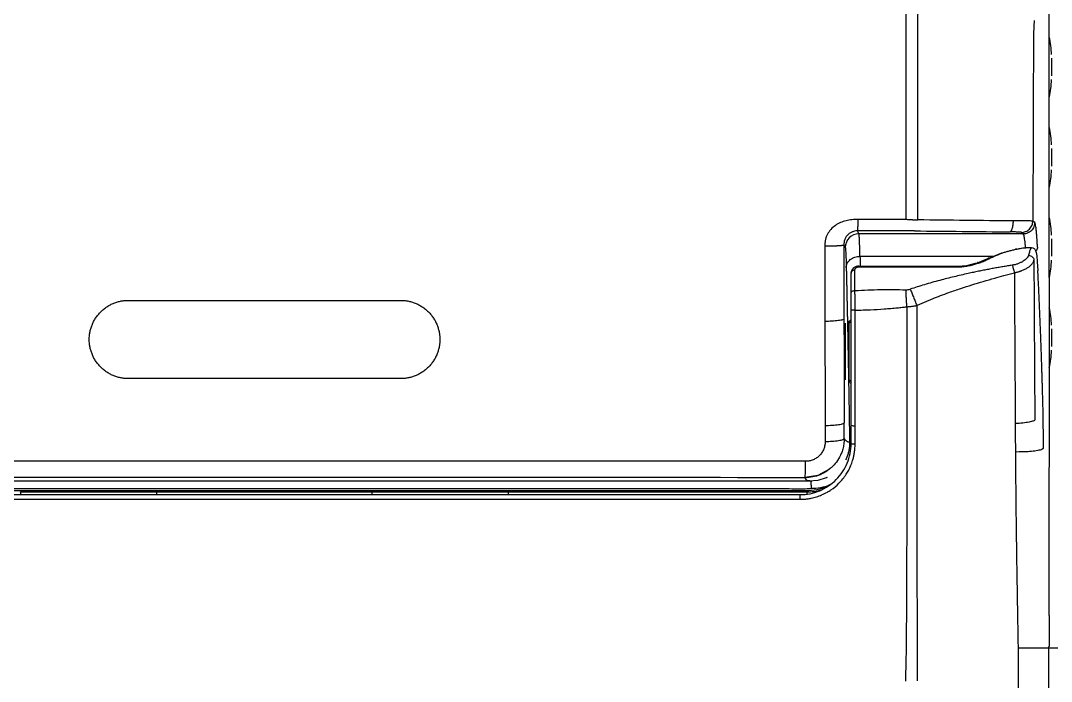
# Model space of a CAD drawing. Header units: inches. Extents: x 5877 to 13759, y 12099 to 29642.
# Drawn here: x 8116.4 to 8379.2, y 20356.4 to 20524.8 of the extents above; entities that cross this region are included whole.
import ezdxf

# ---------------------------------------------------------------- set-up
doc = ezdxf.new("R2010")
doc.units = ezdxf.units.IN
doc.header["$MEASUREMENT"] = 0
doc.layers.add('A-FUR2', color=6, linetype='Continuous')
doc.layers.add('A-PAT', color=8, linetype='Continuous')

msp = doc.modelspace()

# ---------------------------------------------------------------- linework, layer by layer
at = {"layer": 'A-FUR2', "color": 0}
for p, q in [((8378.63, 20459.33), (8378.63, 20644.49)), ((8372.04, 20470.47), (8330.14, 20470.47)), ((8326.29, 20467.69), (8326.64, 20466.97)), ((8363.05, 20464.22), (8366.57, 20465.67)), ((8366.57, 20465.67), (8370.19, 20466.58)), ((8370.5, 20466.6), (8371.58, 20466.83)), ((8371.58, 20466.83), (8372.33, 20466.92)), ((8372.65, 20466.99), (8374.12, 20466.99)), ((8374.09, 20466.99), (8374.47, 20466.93)), ((8374.47, 20466.93), (8374.63, 20466.86)), ((8374.63, 20466.86), (8374.77, 20466.77)), ((8374.77, 20466.77), (8375, 20466.55)), ((8375, 20466.55), (8375.18, 20466.23)), ((8375.18, 20466.23), (8375.32, 20465.74)), ((8375.32, 20465.74), (8375.46, 20464.86)), ((8330.4, 20464.76), (8364.36, 20464.76)), ((8355.24, 20462.26), (8357.64, 20462.45)), ((8357.64, 20462.45), (8359.89, 20462.99)), ((8359.89, 20462.99), (8360.34, 20463.13)), ((8360.34, 20463.13), (8363.03, 20464.21)), ((8375.46, 20464.86), (8375.6, 20463.37)), ((8375.6, 20463.37), (8375.74, 20461.17)), ((8329.13, 20456.02), (8329.13, 20461.29)), ((8330.12, 20462.26), (8355.27, 20462.26)), ((8330.13, 20462.07), (8355.27, 20462.07)), ((8378.63, 20459.33), (8378.63, 20436.33)), ((8329.16, 20421.58), (8329.16, 20451)), ((8329.16, 20416.84), (8329.16, 20421.58)), ((8322.63, 20410.49), (8319.65, 20408.86)), ((8322.78, 20410.66), (8322.63, 20410.49)), ((8317.59, 20407.39), (8039.67, 20407.39)), ((8319.65, 20408.86), (8316.32, 20408.34)), ((8316.42, 20408.34), (8316.41, 20408.31)), ((8319.62, 20407.59), (8317.39, 20407.43)), ((8321.82, 20408.28), (8319.62, 20407.59)), ((8316.64, 20404.93), (8040.62, 20404.93)), ((8151.18, 20404.72), (8206.08, 20404.72)), ((8316.64, 20404.93), (8316.83, 20404.69)), ((8378.61, 20365.28), (8378.53, 20365.28))]:
    msp.add_line(p, q, dxfattribs=at)
for centre, radius, start, end in [((8361.19, 20516.18), 18, 360, 14.3739), ((8590.99, 20512.99), 211.81, 179.394, 180.606), ((8361.19, 20509.8), 18, 345.6261, 0), ((8361.19, 20493.18), 18, 360, 14.3739), ((8590.99, 20489.99), 211.81, 179.394, 180.606), ((8361.19, 20486.8), 18, 345.6261, 0), ((8361.19, 20470.18), 18, 360, 14.3739), ((8330.15, 20466.97), 3.5, 90.0277, 179.9462), ((8590.99, 20466.99), 211.81, 179.394, 180.606), ((8361.19, 20463.8), 18, 345.6261, 0), ((8330.02, 20460.37), 1.89, 86.0994, 176.765), ((8361.19, 20447.18), 18, 360, 14.3739), ((8590.99, 20443.99), 211.81, 179.394, 180.606), ((8361.19, 20440.8), 18, 345.6205, 0), ((8328.9, 20423.51), 1.95, 246.6923, 277.595), ((8273.68, 20411.72), 42.87, 355.473, 1.0216), ((7796.65, 20360.77), 581.9, 352.49008, 0.44446)]:
    msp.add_arc(centre, radius, start, end, dxfattribs=at)
for points, knots in [([(8343, 20653.44), (8342.05, 20514.21), (8342.05, 20513.23), (8342.05, 20511.57), (8342.05, 20509.55), (8342.05, 20507.17), (8342.05, 20503.72), (8342.05, 20499.43), (8342.05, 20494.43), (8342.05, 20489.49), (8342.05, 20484.62), (8342.05, 20480.23), (8342.05, 20476.78), (8342.05, 20474.88), (8342.05, 20474.14)], [0, 0, 0, 0, 0.032112, 0.073168, 0.123168, 0.182112, 0.250001, 0.379243, 0.5, 0.620035, 0.744758, 0.859632, 0.944713, 1, 1, 1, 1]), ([(8345.14, 20474.03), (8345.14, 20474.59), (8345.14, 20475.84), (8345.14, 20477.92), (8345.14, 20480.42), (8345.14, 20483.33), (8345.14, 20486.66), (8345.14, 20490.41), (8345.14, 20495.15), (8345.14, 20500.38), (8345.14, 20505.58), (8345.14, 20509.64), (8345.14, 20512.57), (8345.14, 20514.15), (8345.72, 20650.63)], [0, 0, 0, 0, 0.04086, 0.09192, 0.15318, 0.224639, 0.306298, 0.398156, 0.500213, 0.6556, 0.783273, 0.883232, 0.955474, 1, 1, 1, 1]), ([(8374.8, 20524.84), (8374.77, 20524.23), (8374.68, 20522.68), (8374.59, 20521.13), (8374.47, 20473.75)], [0, 0, 0, 0, 0.3930819, 1, 1, 1, 1]), ([(8342.05, 20518.25), (8342.05, 20518.05), (8342.06, 20517.82), (8342.06, 20517.3), (8342.06, 20517), (8342.06, 20516.37), (8342.06, 20516.04), (8342.06, 20515.35), (8342.05, 20514.99), (8342.05, 20514.64)], [0, 0, 0, 0, 0.25, 0.25, 0.5, 0.5, 0.75, 0.75, 1, 1, 1, 1]), ([(8342.05, 20514.64), (8342.05, 20514.21), (8342.05, 20513.23), (8342.05, 20511.57), (8342.05, 20509.55), (8342.05, 20507.17), (8342.05, 20503.72), (8342.05, 20499.43), (8342.05, 20494.43), (8342.05, 20489.49), (8342.05, 20484.62), (8342.05, 20480.23), (8342.05, 20476.78), (8342.05, 20474.88), (8342.05, 20474.14)], [0, 0, 0, 0, 0.032112, 0.073168, 0.123168, 0.182112, 0.250001, 0.379243, 0.5, 0.620035, 0.744758, 0.859632, 0.944713, 1, 1, 1, 1]), ([(8345.14, 20474.03), (8345.14, 20474.59), (8345.14, 20475.84), (8345.14, 20477.92), (8345.14, 20480.42), (8345.14, 20483.33), (8345.14, 20486.66), (8345.14, 20490.41), (8345.14, 20495.15), (8345.14, 20500.38), (8345.14, 20505.58), (8345.14, 20509.64), (8345.14, 20512.57), (8345.14, 20514.15), (8345.14, 20514.75)], [0, 0, 0, 0, 0.04086, 0.09192, 0.15318, 0.224639, 0.306298, 0.398156, 0.500213, 0.6556, 0.783273, 0.883232, 0.955474, 1, 1, 1, 1]), ([(8329.84, 20474.15), (8329.78, 20474.15), (8329.65, 20474.15), (8329.4, 20474.14), (8328.96, 20474.12), (8328.33, 20474.07), (8327.58, 20473.98), (8326.6, 20473.78), (8325.42, 20473.4), (8324.1, 20472.66), (8322.96, 20471.66), (8322.21, 20470.62), (8321.78, 20469.69), (8321.6, 20469.07), (8321.51, 20468.56), (8321.46, 20468.17), (8321.43, 20467.78), (8321.43, 20467.52), (8321.43, 20467.39)], [0, 0, 0, 0, 0.01482, 0.031116, 0.062235, 0.124343, 0.188094, 0.247808, 0.370591, 0.493636, 0.617718, 0.743408, 0.807069, 0.871157, 0.90198, 0.93556, 0.967393, 1, 1, 1, 1]), ([(8329.84, 20474.15), (8329.84, 20474.09), (8329.84, 20473.98), (8329.84, 20473.81), (8329.84, 20473.64), (8329.84, 20473.47), (8329.83, 20473.3), (8329.83, 20473.14), (8329.83, 20472.98), (8329.83, 20472.83), (8329.82, 20472.68), (8329.82, 20472.54), (8329.82, 20472.41), (8329.81, 20472.28), (8329.81, 20472.16), (8329.81, 20472.05), (8329.8, 20471.95), (8329.8, 20471.86), (8329.8, 20471.77), (8329.79, 20471.69), (8329.79, 20471.62), (8329.78, 20471.56), (8329.78, 20471.5), (8329.78, 20471.46), (8329.77, 20471.41), (8329.77, 20471.38), (8329.77, 20471.35), (8329.76, 20471.32), (8329.76, 20471.3), (8329.76, 20471.29), (8329.75, 20471.28), (8329.75, 20471.27), (8329.75, 20471.26), (8329.75, 20471.26)], [0, 0, 0, 0, 0.038203, 0.076636, 0.115223, 0.153884, 0.19254, 0.231111, 0.269516, 0.307677, 0.345517, 0.382964, 0.419947, 0.456402, 0.492268, 0.52749, 0.562018, 0.595808, 0.628822, 0.661028, 0.692397, 0.722909, 0.752546, 0.781297, 0.809153, 0.836111, 0.86217, 0.887334, 0.911608, 0.935, 0.957522, 0.979184, 1, 1, 1, 1]), ([(8342.05, 20474.14), (8340.01, 20474.14), (8335.94, 20474.14), (8331.87, 20474.15), (8329.84, 20474.15)], [0, 0, 0, 0, 0.4999822, 1, 1, 1, 1]), ([(8343.76, 20474.04), (8343.68, 20474.04), (8343.51, 20474.04), (8343.25, 20474.05), (8342.94, 20474.07), (8342.54, 20474.1), (8342.23, 20474.12), (8342.05, 20474.14)], [0, 0, 0, 0, 0.13603, 0.289535, 0.460517, 0.686773, 1, 1, 1, 1]), ([(8368.66, 20470.98), (8368.76, 20470.99), (8368.86, 20471.06), (8369.06, 20471.34), (8369.15, 20471.55), (8369.31, 20472.08), (8369.38, 20472.4), (8369.47, 20473.08), (8369.5, 20473.44), (8369.5, 20473.77)], [0, 0, 0, 0, 0.25, 0.25, 0.5, 0.5, 0.75, 0.75, 1, 1, 1, 1]), ([(8374.47, 20473.75), (8374.46, 20473.75), (8374.45, 20473.75), (8374.42, 20473.75), (8374.38, 20473.75), (8374.33, 20473.75), (8374.27, 20473.75), (8374.19, 20473.75), (8374.02, 20473.76), (8373.68, 20473.76), (8373.16, 20473.76), (8372.68, 20473.77), (8372.27, 20473.77), (8371.84, 20473.77), (8371.38, 20473.77), (8370.92, 20473.77), (8370.45, 20473.77), (8369.98, 20473.77), (8369.66, 20473.77), (8369.5, 20473.77)], [0, 0, 0, 0, 0.031724, 0.063821, 0.096271, 0.129054, 0.162149, 0.195532, 0.229178, 0.361865, 0.491697, 0.560298, 0.627821, 0.694048, 0.758788, 0.821876, 0.883174, 0.942576, 1, 1, 1, 1]), ([(8371.57, 20470.85), (8371.91, 20470.85), (8372.28, 20470.91), (8372.99, 20471.2), (8373.33, 20471.42), (8373.9, 20471.98), (8374.12, 20472.33), (8374.4, 20473.04), (8374.47, 20473.41), (8374.47, 20473.75)], [0, 0, 0, 0, 0.25, 0.25, 0.5, 0.5, 0.75, 0.75, 1, 1, 1, 1]), ([(8374.93, 20473.37), (8374.93, 20473.03), (8374.87, 20472.66), (8374.59, 20471.95), (8374.37, 20471.6), (8373.8, 20471.04), (8373.46, 20470.82), (8372.74, 20470.53), (8372.38, 20470.47), (8372.04, 20470.47)], [0, 0, 0, 0, 0.25, 0.25, 0.5, 0.5, 0.75, 0.75, 1, 1, 1, 1]), ([(8375.65, 20467.11), (8375.64, 20467.21), (8375.63, 20467.42), (8375.61, 20467.73), (8375.6, 20468.03), (8375.58, 20468.33), (8375.56, 20468.61), (8375.55, 20468.89), (8375.53, 20469.16), (8375.51, 20469.42), (8375.47, 20469.96), (8375.41, 20470.74), (8375.32, 20471.62), (8375.23, 20472.34), (8375.15, 20472.77), (8375.09, 20473.01), (8375.05, 20473.14), (8375.01, 20473.25), (8374.97, 20473.33), (8374.95, 20473.36), (8374.93, 20473.37)], [0, 0, 0, 0, 0.027966, 0.055845, 0.083645, 0.111373, 0.139037, 0.166645, 0.194203, 0.221719, 0.249201, 0.373857, 0.499783, 0.625673, 0.750475, 0.799992, 0.849659, 0.89952, 0.949619, 1, 1, 1, 1]), ([(8328.56, 20471.03), (8328.47, 20471), (8328.14, 20470.89), (8327.77, 20470.64), (8327.46, 20470.38), (8327.31, 20470.23), (8327.23, 20470.14), (8327.19, 20470.1), (8327.17, 20470.07), (8327.16, 20470.06), (8327.15, 20470.06), (8327.15, 20470.05), (8327.15, 20470.05), (8327.15, 20470.05), (8327.15, 20470.05), (8327.15, 20470.05), (8327.15, 20470.05), (8327.15, 20470.05), (8327.15, 20470.05), (8327.15, 20470.05), (8327.15, 20470.04), (8326.9, 20469.88), (8326.82, 20469.59), (8326.66, 20469.3), (8326.61, 20469.2)], [0, 0, 0, 0, 0.093285, 0.351874, 0.476362, 0.548355, 0.586795, 0.606626, 0.616693, 0.621765, 0.624312, 0.625588, 0.626226, 0.626546, 0.626704, 0.626783, 0.626824, 0.626843, 0.626853, 0.62686, 0.626863, 0.641443, 0.88726, 1, 1, 1, 1]), ([(8329.75, 20471.26), (8329.48, 20471.25), (8329.06, 20471.23), (8328.69, 20471.08), (8328.56, 20471.03)], [0, 0, 0, 0, 0.633927, 1, 1, 1, 1]), ([(8343.25, 20471.25), (8341, 20471.25), (8338.75, 20471.25), (8335.37, 20471.26), (8334.25, 20471.26), (8332.56, 20471.26), (8332, 20471.26), (8331.16, 20471.26), (8330.87, 20471.26), (8330.31, 20471.26), (8330.03, 20471.26), (8329.75, 20471.26)], [0, 0, 0, 0, 0.5, 0.5, 0.75, 0.75, 0.875, 0.875, 0.9375, 0.9375, 1, 1, 1, 1]), ([(8330.4, 20464.76), (8330.4, 20464.87), (8330.39, 20465.09), (8330.39, 20465.42), (8330.38, 20465.75), (8330.37, 20466.08), (8330.36, 20466.41), (8330.35, 20466.74), (8330.34, 20467.06), (8330.33, 20467.38), (8330.32, 20467.69), (8330.31, 20467.99), (8330.3, 20468.29), (8330.29, 20468.57), (8330.28, 20468.84), (8330.27, 20469.09), (8330.26, 20469.33), (8330.24, 20469.56), (8330.23, 20469.76), (8330.22, 20469.94), (8330.2, 20470.1), (8330.19, 20470.24), (8330.17, 20470.35), (8330.16, 20470.43), (8330.15, 20470.46), (8330.14, 20470.47)], [0, 0, 0, 0, 0.031766, 0.064597, 0.098491, 0.13345, 0.169474, 0.206564, 0.244718, 0.283937, 0.324221, 0.365569, 0.407983, 0.451461, 0.496004, 0.541612, 0.588285, 0.636022, 0.684825, 0.734692, 0.785624, 0.837621, 0.890682, 0.944809, 1, 1, 1, 1]), ([(8371.57, 20470.85), (8371.55, 20470.87), (8371.47, 20470.88), (8371.18, 20470.91), (8370.97, 20470.92), (8370.45, 20470.94), (8370.14, 20470.95), (8369.45, 20470.97), (8369.07, 20470.98), (8368.66, 20470.98)], [0, 0, 0, 0, 0.25, 0.25, 0.5, 0.5, 0.75, 0.75, 1, 1, 1, 1]), ([(8372.61, 20466.93), (8372.6, 20466.97), (8372.57, 20467.39), (8372.51, 20468.05), (8372.4, 20469.11), (8372.24, 20470.11), (8372.11, 20470.35), (8372.04, 20470.47)], [0, 0, 0, 0, 0.016838, 0.181368, 0.349845, 0.656176, 1, 1, 1, 1]), ([(8321.43, 20467.39), (8321.51, 20467.39), (8321.66, 20467.39), (8321.89, 20467.39), (8322.12, 20467.39), (8322.35, 20467.4), (8322.59, 20467.4), (8322.82, 20467.4), (8323.05, 20467.41), (8323.28, 20467.41), (8323.51, 20467.42), (8323.74, 20467.43), (8323.96, 20467.44), (8324.17, 20467.45), (8324.37, 20467.46), (8324.57, 20467.47), (8324.76, 20467.48), (8324.95, 20467.49), (8325.12, 20467.5), (8325.28, 20467.51), (8325.43, 20467.53), (8325.56, 20467.54), (8325.69, 20467.55), (8325.8, 20467.57), (8325.9, 20467.58), (8325.99, 20467.59), (8326.07, 20467.61), (8326.14, 20467.62), (8326.19, 20467.64), (8326.23, 20467.65), (8326.26, 20467.66), (8326.28, 20467.68), (8326.28, 20467.69), (8326.29, 20467.69)], [0, 0, 0, 0, 0.0297529, 0.0600009, 0.0907238, 0.1218982, 0.1534985, 0.1854959, 0.2178593, 0.2505551, 0.2835473, 0.3167977, 0.3502663, 0.3839114, 0.4176898, 0.4515574, 0.4854694, 0.5193806, 0.5532458, 0.5870201, 0.6206596, 0.654121, 0.6873628, 0.7203449, 0.7530294, 0.7853802, 0.8173638, 0.8489491, 0.8801077, 0.9108138, 0.9410443, 0.9707789, 1, 1, 1, 1]), ([(8326.61, 20469.2), (8326.61, 20469.2), (8326.58, 20469.15), (8326.55, 20469.07), (8326.52, 20468.98), (8326.51, 20468.94), (8326.5, 20468.92), (8326.36, 20468.54), (8326.33, 20468.11), (8326.29, 20467.69)], [0, 0, 0, 0, 0.010139, 0.126214, 0.174239, 0.195757, 0.205895, 0.215619, 1, 1, 1, 1]), ([(8326.29, 20467.69), (8326.29, 20467.58), (8326.29, 20467.36), (8326.29, 20466.89), (8326.29, 20465.99), (8326.29, 20464.55), (8326.29, 20462.68), (8326.3, 20460.36), (8326.3, 20457.71), (8326.31, 20454.74), (8326.31, 20451.76), (8326.32, 20449.78), (8326.32, 20448.79)], [0, 0, 0, 0, 0.0173, 0.035361, 0.073766, 0.159552, 0.264599, 0.369645, 0.527234, 0.684822, 0.842411, 1, 1, 1, 1]), ([(8321.43, 20467.39), (8321.43, 20467.27), (8321.43, 20467.05), (8321.43, 20466.75), (8321.43, 20466.49), (8321.43, 20466.25), (8321.43, 20465.79), (8321.43, 20465.14), (8321.43, 20464.02), (8321.44, 20462.39), (8321.44, 20460.03), (8321.44, 20457.22), (8321.45, 20454.19), (8321.45, 20451.17), (8321.46, 20449.15), (8321.46, 20448.15)], [0, 0, 0, 0, 0.017675, 0.035361, 0.046065, 0.05779, 0.073766, 0.116659, 0.159551, 0.247518, 0.369643, 0.527518, 0.685202, 0.842696, 1, 1, 1, 1]), ([(8326.64, 20466.97), (8326.65, 20466.97), (8326.65, 20466.95), (8326.66, 20466.92), (8326.67, 20466.88), (8326.68, 20466.83), (8326.69, 20466.78), (8326.7, 20466.71), (8326.7, 20466.63), (8326.72, 20466.46), (8326.75, 20466.14), (8326.78, 20465.57), (8326.81, 20464.86), (8326.84, 20464.16), (8326.86, 20463.53), (8326.87, 20463.03), (8326.89, 20462.5), (8326.9, 20462.12), (8326.9, 20461.93)], [0, 0, 0, 0, 0.031327, 0.062621, 0.093892, 0.125152, 0.156409, 0.187677, 0.218965, 0.250284, 0.375242, 0.500232, 0.625154, 0.750108, 0.812607, 0.875031, 0.937467, 1, 1, 1, 1]), ([(8363.48, 20464.22), (8363.63, 20464.29), (8363.92, 20464.44), (8364.37, 20464.66), (8364.84, 20464.87), (8365.31, 20465.07), (8365.8, 20465.27), (8366.29, 20465.46), (8366.9, 20465.68), (8367.63, 20465.91), (8368.5, 20466.16), (8369.42, 20466.39), (8370.05, 20466.52), (8370.37, 20466.58)], [0, 0, 0, 0, 0.065541, 0.132473, 0.200797, 0.270514, 0.341626, 0.414133, 0.488036, 0.606139, 0.730832, 0.862118, 1, 1, 1, 1]), ([(8373.37, 20465.03), (8373.36, 20465), (8373.34, 20464.94), (8373.31, 20464.85), (8373.26, 20464.75), (8373.21, 20464.66), (8373.15, 20464.56), (8373.07, 20464.46), (8372.99, 20464.36), (8372.82, 20464.16), (8372.5, 20463.86), (8371.96, 20463.48), (8371.34, 20463.13), (8370.76, 20462.89), (8370.28, 20462.73), (8369.93, 20462.62), (8369.56, 20462.54), (8369.31, 20462.49), (8369.18, 20462.47)], [0, 0, 0, 0, 0.033441, 0.066811, 0.100156, 0.13352, 0.166947, 0.200482, 0.234168, 0.268048, 0.401302, 0.533314, 0.65831, 0.779655, 0.836418, 0.891816, 0.946215, 1, 1, 1, 1]), ([(8370.37, 20466.58), (8370.32, 20466.58), (8370.21, 20466.59), (8370.08, 20466.56), (8370.02, 20466.5), (8370, 20466.48)], [0, 0, 0, 0, 0.411618, 0.807329, 1, 1, 1, 1]), ([(8370.37, 20466.58), (8371.16, 20466.75), (8372.05, 20466.93), (8372.4, 20466.93), (8372.54, 20466.93), (8372.65, 20466.94)], [0, 0, 0, 0, 0.648301, 0.727191, 1, 1, 1, 1]), ([(8374.12, 20466.96), (8374.11, 20466.97), (8374.05, 20467.04), (8373.89, 20466.75), (8373.66, 20466.12), (8373.46, 20465.39), (8373.37, 20465.03)], [0, 0, 0, 0, 0.052951, 0.382391, 0.698056, 1, 1, 1, 1]), ([(8373.37, 20465.03), (8373.55, 20465.03), (8373.74, 20464.98), (8374.07, 20464.84), (8374.21, 20464.75), (8374.43, 20464.54), (8374.54, 20464.41), (8374.68, 20464.11), (8374.73, 20463.94), (8374.73, 20463.77)], [0, 0, 0, 0, 0.25, 0.25, 0.5, 0.5, 0.75, 0.75, 1, 1, 1, 1]), ([(8375.65, 20467.11), (8375.61, 20466.81), (8375.56, 20466.41), (8375.31, 20466.07), (8375.25, 20465.98)], [0, 0, 0, 0, 0.744211, 1, 1, 1, 1]), ([(8326.9, 20461.93), (8326.9, 20462.26), (8326.98, 20462.62), (8327.33, 20463.31), (8327.6, 20463.64), (8328.28, 20464.2), (8328.69, 20464.41), (8329.55, 20464.69), (8329.99, 20464.76), (8330.4, 20464.76)], [0, 0, 0, 0, 0.25, 0.25, 0.5, 0.5, 0.75, 0.75, 1, 1, 1, 1]), ([(8369.18, 20462.47), (8368.79, 20462.41), (8368.01, 20462.29), (8366.82, 20462.09), (8365.61, 20461.89), (8364.38, 20461.67), (8363.14, 20461.43), (8361.87, 20461.19), (8360.59, 20460.93), (8359.29, 20460.66), (8357.21, 20460.21), (8354.37, 20459.55), (8351.3, 20458.77), (8348.78, 20458.08), (8346.84, 20457.52), (8345, 20456.96), (8343.8, 20456.57), (8343.22, 20456.38)], [0, 0, 0, 0, 0.044218, 0.08924, 0.135068, 0.181705, 0.229151, 0.277408, 0.326479, 0.376363, 0.427064, 0.565742, 0.704438, 0.783432, 0.859018, 0.931205, 1, 1, 1, 1]), ([(8355.27, 20462.07), (8355.36, 20462.07), (8355.55, 20462.07), (8355.83, 20462.08), (8356.11, 20462.09), (8356.39, 20462.11), (8356.79, 20462.15), (8357.32, 20462.21), (8357.96, 20462.31), (8358.58, 20462.43), (8359.14, 20462.57), (8359.68, 20462.72), (8360.02, 20462.83), (8360.19, 20462.88)], [0, 0, 0, 0, 0.054306, 0.108431, 0.162432, 0.216365, 0.270289, 0.398574, 0.529763, 0.652169, 0.774477, 0.88558, 1, 1, 1, 1]), ([(8359.89, 20462.98), (8359.9, 20462.99), (8359.94, 20463.01), (8360.04, 20462.99), (8360.14, 20462.92), (8360.19, 20462.88)], [0, 0, 0, 0, 0.119845, 0.547719, 1, 1, 1, 1]), ([(8360.62, 20463.02), (8360.58, 20463.06), (8360.48, 20463.13), (8360.39, 20463.15), (8360.34, 20463.13), (8360.34, 20463.13)], [0, 0, 0, 0, 0.469674, 0.919577, 1, 1, 1, 1]), ([(8360.62, 20463.02), (8360.72, 20463.05), (8360.9, 20463.11), (8361.18, 20463.21), (8361.45, 20463.31), (8361.72, 20463.41), (8361.98, 20463.52), (8362.3, 20463.65), (8362.67, 20463.82), (8363.09, 20464.01), (8363.35, 20464.15), (8363.48, 20464.22)], [0, 0, 0, 0, 0.08727, 0.174966, 0.263163, 0.351934, 0.441353, 0.531491, 0.686522, 0.84258, 1, 1, 1, 1]), ([(8363.48, 20464.22), (8363.42, 20464.23), (8363.29, 20464.27), (8363.13, 20464.26), (8363.05, 20464.22), (8363.02, 20464.2)], [0, 0, 0, 0, 0.3838066, 0.7520059, 1, 1, 1, 1]), ([(8369.18, 20462.47), (8369.23, 20462.38), (8369.28, 20462.26), (8369.38, 20461.97), (8369.43, 20461.81), (8369.54, 20461.47), (8369.59, 20461.29), (8369.68, 20460.92), (8369.72, 20460.74), (8369.76, 20460.57)], [0, 0, 0, 0, 0.25, 0.25, 0.5, 0.5, 0.75, 0.75, 1, 1, 1, 1]), ([(8369.76, 20460.57), (8369.84, 20460.58), (8370, 20460.62), (8370.24, 20460.67), (8370.48, 20460.73), (8370.72, 20460.8), (8370.95, 20460.87), (8371.19, 20460.95), (8371.42, 20461.03), (8371.86, 20461.19), (8372.5, 20461.48), (8373.09, 20461.82), (8373.54, 20462.14), (8373.85, 20462.38), (8374.11, 20462.64), (8374.32, 20462.88), (8374.49, 20463.12), (8374.62, 20463.36), (8374.7, 20463.57), (8374.72, 20463.71), (8374.73, 20463.77)], [0, 0, 0, 0, 0.028179, 0.056848, 0.086002, 0.115633, 0.145733, 0.176291, 0.207297, 0.238736, 0.353622, 0.489337, 0.541151, 0.617963, 0.691785, 0.746851, 0.817431, 0.883133, 0.943966, 1, 1, 1, 1]), ([(8374.73, 20463.77), (8374.74, 20462.4), (8374.75, 20459.65), (8374.78, 20455.55), (8374.8, 20451.47), (8374.82, 20447.42), (8374.85, 20442.47), (8374.88, 20436.61), (8374.93, 20429.83), (8374.95, 20425.31), (8374.97, 20423.06)], [0, 0, 0, 0, 0.101267, 0.20194, 0.302021, 0.401509, 0.500404, 0.6669, 0.833431, 1, 1, 1, 1]), ([(8326.9, 20461.93), (8326.91, 20461.59), (8326.93, 20460.9), (8326.95, 20459.86), (8326.97, 20458.82), (8327, 20457.77), (8327.02, 20456.71), (8327.05, 20455.64), (8327.07, 20454.56), (8327.09, 20453.48), (8327.12, 20452.39), (8327.14, 20451.29), (8327.16, 20450.18), (8327.19, 20449.06), (8327.21, 20447.94), (8327.23, 20446.81), (8327.26, 20445.67), (8327.28, 20444.52), (8327.3, 20443.37), (8327.33, 20442.2), (8327.35, 20440.68), (8327.39, 20438.79), (8327.43, 20436.52), (8327.47, 20434.22), (8327.51, 20431.9), (8327.56, 20429.55), (8327.6, 20427.17), (8327.64, 20424.77), (8327.67, 20422.34), (8327.71, 20419.89), (8327.74, 20418.24), (8327.75, 20417.41)], [0, 0, 0, 0, 0.026341, 0.052673, 0.078999, 0.105319, 0.131634, 0.157944, 0.184252, 0.210557, 0.23686, 0.263163, 0.289467, 0.315771, 0.342078, 0.368388, 0.394702, 0.421021, 0.447346, 0.473677, 0.500016, 0.550049, 0.600058, 0.650049, 0.700028, 0.750001, 0.799975, 0.849956, 0.899949, 0.949962, 1, 1, 1, 1]), ([(8328.13, 20460.5), (8328.13, 20460.71), (8328.23, 20460.91), (8328.61, 20461.21), (8328.86, 20461.29), (8329.13, 20461.29)], [0, 0, 0, 0, 0.5, 0.5, 1, 1, 1, 1]), ([(8329.13, 20461.29), (8329.13, 20461.32), (8329.13, 20461.37), (8329.14, 20461.44), (8329.16, 20461.51), (8329.2, 20461.6), (8329.27, 20461.71), (8329.39, 20461.83), (8329.54, 20461.93), (8329.7, 20462), (8329.85, 20462.04), (8329.99, 20462.07), (8330.08, 20462.07), (8330.13, 20462.07)], [0, 0, 0, 0, 0.0674929, 0.1338741, 0.1994841, 0.2646757, 0.3950362, 0.5190721, 0.6435392, 0.7640109, 0.8441878, 0.9220312, 1, 1, 1, 1]), ([(8330.13, 20462.07), (8330.13, 20462.12), (8330.13, 20462.21), (8330.13, 20462.26), (8330.13, 20462.25), (8330.13, 20462.25)], [0, 0, 0, 0, 0.449368, 0.898739, 1, 1, 1, 1]), ([(8344.87, 20452.23), (8345.13, 20452.35), (8345.66, 20452.58), (8346.45, 20452.93), (8347.25, 20453.27), (8348.05, 20453.61), (8349.27, 20454.1), (8350.95, 20454.76), (8352.87, 20455.46), (8354.61, 20456.07), (8356.55, 20456.73), (8359.93, 20457.81), (8363.57, 20458.87), (8367.19, 20459.87), (8368.86, 20460.32), (8369.76, 20460.57)], [0, 0, 0, 0, 0.0326561, 0.0654124, 0.0982718, 0.1312374, 0.1643122, 0.247881, 0.336098, 0.3974038, 0.4586866, 0.5704283, 0.8018078, 0.8931439, 1, 1, 1, 1]), ([(8355.27, 20462.07), (8355.27, 20462.12), (8355.27, 20462.21), (8355.27, 20462.26), (8355.27, 20462.25), (8355.27, 20462.25)], [0, 0, 0, 0, 0.446484, 0.89297, 1, 1, 1, 1]), ([(8377.03, 20427.33), (8377.01, 20427.74), (8376.99, 20428.57), (8376.96, 20429.8), (8376.92, 20431.02), (8376.89, 20432.23), (8376.85, 20433.44), (8376.81, 20434.64), (8376.77, 20435.84), (8376.74, 20437.03), (8376.7, 20438.2), (8376.66, 20439.38), (8376.62, 20440.54), (8376.58, 20441.7), (8376.54, 20442.85), (8376.49, 20443.99), (8376.41, 20446.17), (8376.29, 20449.34), (8376.14, 20452.72), (8376.02, 20455.36), (8375.93, 20457.29), (8375.83, 20459.22), (8375.77, 20460.48), (8375.74, 20461.12)], [0, 0, 0, 0, 0.033456, 0.066904, 0.100345, 0.133781, 0.167212, 0.20064, 0.234065, 0.267489, 0.300914, 0.334339, 0.367767, 0.401199, 0.434635, 0.468076, 0.501525, 0.627068, 0.752758, 0.813714, 0.875236, 0.937328, 1, 1, 1, 1]), ([(8328.13, 20455.43), (8328.13, 20455.5), (8328.15, 20455.58), (8328.25, 20455.72), (8328.32, 20455.79), (8328.52, 20455.9), (8328.63, 20455.95), (8328.88, 20456.01), (8329.01, 20456.02), (8329.13, 20456.02)], [0, 0, 0, 0, 0.25, 0.25, 0.5, 0.5, 0.75, 0.75, 1, 1, 1, 1]), ([(8328.13, 20451.13), (8328.13, 20451.88), (8328.13, 20452.65), (8328.13, 20454.12), (8328.13, 20454.82), (8328.13, 20455.43)], [0, 0, 0, 0, 0.5, 0.5, 1, 1, 1, 1]), ([(8329.13, 20456.02), (8331.3, 20456.14), (8333.47, 20456.24), (8337.81, 20456.33), (8339.98, 20456.31), (8342.13, 20456.22)], [0, 0, 0, 0, 0.5, 0.5, 1, 1, 1, 1]), ([(8329.16, 20451), (8329.16, 20451.1), (8329.16, 20451.28), (8329.16, 20451.56), (8329.15, 20451.85), (8329.15, 20452.14), (8329.15, 20452.44), (8329.15, 20452.74), (8329.15, 20453.04), (8329.15, 20453.35), (8329.14, 20453.66), (8329.14, 20453.99), (8329.14, 20454.36), (8329.14, 20454.75), (8329.13, 20455.16), (8329.13, 20455.59), (8329.13, 20455.87), (8329.13, 20456.02)], [0, 0, 0, 0, 0.051947, 0.104964, 0.159024, 0.214096, 0.270146, 0.327134, 0.385014, 0.443736, 0.503247, 0.568038, 0.640334, 0.71997, 0.806702, 0.900192, 1, 1, 1, 1]), ([(8342.13, 20456.22), (8342.12, 20455.92), (8342.11, 20455.6), (8342.11, 20454.9), (8342.12, 20454.54), (8342.15, 20453.79), (8342.18, 20453.4), (8342.24, 20452.64), (8342.28, 20452.26), (8342.33, 20451.89)], [0, 0, 0, 0, 0.25, 0.25, 0.5, 0.5, 0.75, 0.75, 1, 1, 1, 1]), ([(8343.22, 20456.38), (8343.33, 20456.09), (8343.46, 20455.78), (8343.73, 20455.11), (8343.87, 20454.75), (8344.16, 20454.03), (8344.31, 20453.66), (8344.59, 20452.93), (8344.74, 20452.57), (8344.87, 20452.23)], [0, 0, 0, 0, 0.25, 0.25, 0.5, 0.5, 0.75, 0.75, 1, 1, 1, 1]), ([(8329.16, 20451), (8329.83, 20451.03), (8331.15, 20451.07), (8333.61, 20451.16), (8335.98, 20451.3), (8338.27, 20451.47), (8339.79, 20451.61), (8341.14, 20451.75), (8341.93, 20451.85), (8342.33, 20451.89)], [0, 0, 0, 0, 0.153789, 0.298245, 0.561143, 0.693015, 0.818474, 0.909304, 1, 1, 1, 1]), ([(8342.33, 20451.89), (8342.42, 20451.9), (8342.61, 20451.91), (8342.9, 20451.93), (8343.18, 20451.96), (8343.47, 20451.99), (8343.75, 20452.03), (8344.04, 20452.07), (8344.32, 20452.12), (8344.6, 20452.17), (8344.78, 20452.21), (8344.87, 20452.23)], [0, 0, 0, 0, 0.109888, 0.22014, 0.330732, 0.441639, 0.552836, 0.664296, 0.775994, 0.887904, 1, 1, 1, 1]), ([(8342.33, 20451.89), (8342.33, 20450.53), (8342.33, 20445.48), (8342.33, 20437.91), (8342.33, 20429.19), (8342.33, 20424.16), (8342.34, 20421.64)], [0, 0, 0, 0, 0.135521, 0.499997, 0.749998, 1, 1, 1, 1]), ([(8344.87, 20452.23), (8344.87, 20447.13), (8344.87, 20442.03), (8344.87, 20431.84), (8344.87, 20426.75), (8344.86, 20421.66)], [0, 0, 0, 0, 0.5, 0.5, 1, 1, 1, 1]), ([(8328.13, 20421.72), (8328.13, 20426.85), (8328.13, 20431.28), (8328.13, 20441.55), (8328.13, 20445.99), (8328.13, 20451.13)], [0, 0, 0, 0, 0.5, 0.5, 1, 1, 1, 1]), ([(8329.16, 20451), (8329.04, 20451), (8328.91, 20451.01), (8328.65, 20451.02), (8328.53, 20451.03), (8328.33, 20451.05), (8328.25, 20451.07), (8328.15, 20451.1), (8328.13, 20451.12), (8328.13, 20451.13)], [0, 0, 0, 0, 0.25, 0.25, 0.5, 0.5, 0.75, 0.75, 1, 1, 1, 1]), ([(8326.32, 20448.79), (8326.31, 20448.72), (8326.19, 20448.64), (8325.71, 20448.49), (8325.34, 20448.41), (8324.4, 20448.29), (8323.84, 20448.24), (8322.65, 20448.17), (8322.04, 20448.15), (8321.46, 20448.15)], [0, 0, 0, 0, 0.25, 0.25, 0.5, 0.5, 0.75, 0.75, 1, 1, 1, 1]), ([(8321.46, 20448.15), (8321.46, 20446.67), (8321.47, 20443.71), (8321.48, 20439.28), (8321.49, 20434.84), (8321.5, 20430.41), (8321.51, 20425.98), (8321.52, 20423.02), (8321.52, 20421.55)], [0, 0, 0, 0, 0.166624, 0.333264, 0.499922, 0.666598, 0.83329, 1, 1, 1, 1]), ([(8326.63, 20447.74), (8326.63, 20447.74), (8326.62, 20447.74), (8326.62, 20447.72), (8326.61, 20447.7), (8326.61, 20447.66), (8326.6, 20447.6), (8326.59, 20447.47), (8326.58, 20447.24), (8326.57, 20446.94), (8326.55, 20446.44), (8326.54, 20445.65), (8326.52, 20444.68), (8326.51, 20443.83), (8326.51, 20442.97), (8326.5, 20441.86), (8326.5, 20440.49), (8326.5, 20439.12), (8326.51, 20438.01), (8326.51, 20437.15), (8326.52, 20436.3), (8326.54, 20435.33), (8326.55, 20434.54), (8326.57, 20434.04), (8326.58, 20433.74), (8326.59, 20433.51), (8326.6, 20433.37), (8326.61, 20433.29), (8326.62, 20433.25), (8326.62, 20433.24), (8326.63, 20433.24)], [0, 0, 0, 0, 0.011631, 0.023267, 0.034925, 0.04662, 0.058367, 0.089326, 0.120094, 0.152146, 0.184461, 0.250093, 0.315858, 0.348114, 0.380046, 0.439584, 0.500003, 0.5604, 0.61996, 0.651868, 0.684148, 0.749913, 0.815545, 0.847837, 0.879912, 0.910656, 0.941638, 0.961175, 0.980605, 1, 1, 1, 1]), ([(8326.63, 20433.24), (8326.63, 20433.24), (8326.63, 20433.24), (8326.64, 20433.26), (8326.64, 20433.28), (8326.65, 20433.32), (8326.65, 20433.38), (8326.66, 20433.51), (8326.67, 20433.74), (8326.69, 20434.04), (8326.7, 20434.54), (8326.72, 20435.33), (8326.73, 20436.3), (8326.74, 20437.15), (8326.75, 20438.01), (8326.75, 20439.12), (8326.75, 20440.49), (8326.75, 20441.86), (8326.75, 20442.97), (8326.74, 20443.83), (8326.73, 20444.68), (8326.72, 20445.65), (8326.7, 20446.44), (8326.69, 20446.94), (8326.67, 20447.24), (8326.66, 20447.47), (8326.65, 20447.61), (8326.64, 20447.69), (8326.64, 20447.73), (8326.63, 20447.74), (8326.63, 20447.74)], [0, 0, 0, 0, 0.0116305, 0.0232669, 0.0349247, 0.0466197, 0.0583674, 0.0893264, 0.120094, 0.1521456, 0.1844612, 0.2500929, 0.3158579, 0.348114, 0.3800456, 0.4395836, 0.5000028, 0.5604, 0.61996, 0.6518684, 0.6841477, 0.7499127, 0.8155445, 0.8478369, 0.8799117, 0.9106562, 0.9416383, 0.9611753, 0.980605, 1, 1, 1, 1]), ([(8327.63, 20447.99), (8327.63, 20448.12), (8327.68, 20448.25), (8327.87, 20448.44), (8328, 20448.49), (8328.13, 20448.49)], [0, 0, 0, 0, 0.5, 0.5, 1, 1, 1, 1]), ([(8327.63, 20447.61), (8327.63, 20447.72), (8327.68, 20447.83), (8327.87, 20447.99), (8328, 20448.03), (8328.13, 20448.03)], [0, 0, 0, 0, 0.5, 0.5, 1, 1, 1, 1]), ([(8327.63, 20433.37), (8327.63, 20433.75), (8327.63, 20434.2), (8327.63, 20435.23), (8327.63, 20435.8), (8327.63, 20437.04), (8327.63, 20437.7), (8327.63, 20439.07), (8327.63, 20439.78), (8327.63, 20441.2), (8327.63, 20441.91), (8327.63, 20443.28), (8327.63, 20443.94), (8327.63, 20445.18), (8327.63, 20445.75), (8327.63, 20446.78), (8327.63, 20447.23), (8327.63, 20447.61)], [0, 0, 0, 0, 0.125, 0.125, 0.25, 0.25, 0.375, 0.375, 0.5, 0.5, 0.625, 0.625, 0.75, 0.75, 0.875, 0.875, 1, 1, 1, 1]), ([(8378.63, 20436.33), (8378.63, 20435.72), (8378.63, 20434.38), (8378.63, 20433.17), (8378.62, 20432.48)], [0.1296083, 0.1296083, 0.1296083, 0.1296083, 0.510834, 1, 1, 1, 1]), ([(8328.13, 20432.95), (8328, 20432.95), (8327.87, 20432.99), (8327.68, 20433.15), (8327.63, 20433.26), (8327.63, 20433.37)], [0, 0, 0, 0, 0.5, 0.5, 1, 1, 1, 1]), ([(8327.63, 20432.99), (8327.63, 20432.86), (8327.68, 20432.73), (8327.87, 20432.54), (8328, 20432.49), (8328.13, 20432.49)], [0, 0, 0, 0, 0.5, 0.5, 1, 1, 1, 1]), ([(8377.17, 20415.81), (8377.17, 20415.95), (8377.17, 20416.21), (8377.17, 20416.61), (8377.17, 20417.01), (8377.17, 20417.41), (8377.16, 20417.81), (8377.16, 20418.2), (8377.16, 20418.59), (8377.15, 20419.38), (8377.14, 20420.53), (8377.13, 20422.03), (8377.11, 20423.47), (8377.09, 20424.62), (8377.07, 20425.49), (8377.06, 20426.13), (8377.04, 20426.74), (8377.03, 20427.13), (8377.03, 20427.33)], [0, 0, 0, 0, 0.0313114, 0.0625792, 0.0938174, 0.1250403, 0.1562618, 0.1874961, 0.2187574, 0.2500598, 0.3750944, 0.5001646, 0.6253263, 0.7505442, 0.8129374, 0.8752363, 0.9375532, 1, 1, 1, 1]), ([(8374.97, 20423.06), (8374.94, 20422.96), (8374.81, 20422.86), (8374.32, 20422.66), (8373.95, 20422.56), (8373.04, 20422.39), (8372.48, 20422.31), (8371.27, 20422.19), (8370.62, 20422.14), (8369.97, 20422.11)], [0, 0, 0, 0, 0.25, 0.25, 0.5, 0.5, 0.75, 0.75, 1, 1, 1, 1]), ([(8326.38, 20422.26), (8326.37, 20422.17), (8326.26, 20422.09), (8325.78, 20421.92), (8325.41, 20421.83), (8324.47, 20421.7), (8323.9, 20421.64), (8322.72, 20421.57), (8322.1, 20421.55), (8321.52, 20421.55)], [0, 0, 0, 0, 0.25, 0.25, 0.5, 0.5, 0.75, 0.75, 1, 1, 1, 1]), ([(8326.39, 20418.33), (8326.39, 20418.98), (8326.39, 20420.29), (8326.38, 20421.6), (8326.38, 20422.26)], [0, 0, 0, 0, 0.500001, 1, 1, 1, 1]), ([(8342.34, 20421.64), (8342.34, 20421.15), (8342.34, 20420.1), (8342.34, 20418.4), (8342.33, 20416.46), (8342.33, 20413.82), (8342.33, 20410.68), (8342.32, 20405.4), (8342.32, 20399.41), (8342.31, 20393.25), (8342.29, 20387.42), (8342.27, 20382.07), (8342.25, 20376.87), (8342.23, 20373.31), (8342.22, 20371.25), (8342.21, 20370.38)], [0, 0, 0, 0, 0.0281252, 0.0608762, 0.0982532, 0.1402561, 0.2137856, 0.2808412, 0.4469589, 0.5628767, 0.6408228, 0.7891403, 0.8775372, 0.9478238, 1, 1, 1, 1]), ([(8344.86, 20421.66), (8344.86, 20417.34), (8344.86, 20413.03), (8344.86, 20404.44), (8344.87, 20400.16), (8344.89, 20391.62), (8344.9, 20387.37), (8344.93, 20378.9), (8344.95, 20374.69), (8344.97, 20370.49)], [0, 0, 0, 0, 0.25, 0.25, 0.5, 0.5, 0.75, 0.75, 1, 1, 1, 1]), ([(8369.97, 20422.11), (8369.98, 20421.52), (8369.98, 20420.35), (8369.99, 20418.59), (8370, 20416.83), (8370.02, 20415.08), (8370.03, 20413.33), (8370.04, 20411.59), (8370.06, 20409.84), (8370.07, 20408.1), (8370.09, 20406.36), (8370.11, 20404.63), (8370.12, 20402.89), (8370.14, 20401.15), (8370.16, 20399.42), (8370.18, 20397.68), (8370.21, 20395.71), (8370.24, 20393.47), (8370.27, 20390.93), (8370.31, 20388.3), (8370.35, 20385.57), (8370.39, 20382.75), (8370.44, 20379.83), (8370.49, 20376.81), (8370.54, 20373.68), (8370.58, 20371.57), (8370.64, 20368.39)], [0, 0, 0, 0, 0.033573, 0.067095, 0.100574, 0.134018, 0.167433, 0.200829, 0.234213, 0.267593, 0.300977, 0.334372, 0.367786, 0.401228, 0.434705, 0.468225, 0.501796, 0.549156, 0.598394, 0.64955, 0.702674, 0.757819, 0.815048, 0.874433, 0.936053, 1, 1, 1, 1]), ([(8321.54, 20417.57), (8322.11, 20417.57), (8322.73, 20417.59), (8323.91, 20417.67), (8324.48, 20417.73), (8325.42, 20417.88), (8325.79, 20417.96), (8326.27, 20418.15), (8326.38, 20418.24), (8326.39, 20418.33)], [0, 0, 0, 0, 0.25, 0.25, 0.5, 0.5, 0.75, 0.75, 1, 1, 1, 1]), ([(8326.39, 20418.33), (8326.37, 20417.84), (8326.33, 20416.92), (8326.05, 20415.63), (8325.56, 20414.2), (8324.74, 20412.71), (8323.74, 20411.42), (8323.01, 20410.85), (8322.77, 20410.67)], [0, 0, 0, 0, 0.166301, 0.316196, 0.449676, 0.681927, 0.897161, 1, 1, 1, 1]), ([(8327.75, 20417.41), (8327.72, 20417.4), (8327.66, 20417.39), (8327.57, 20417.39), (8327.48, 20417.4), (8327.39, 20417.41), (8327.3, 20417.44), (8327.21, 20417.48), (8327.12, 20417.53), (8327.03, 20417.59), (8326.94, 20417.67), (8326.84, 20417.75), (8326.75, 20417.84), (8326.66, 20417.95), (8326.57, 20418.06), (8326.48, 20418.19), (8326.42, 20418.28), (8326.39, 20418.33)], [0, 0, 0, 0, 0.066671, 0.13334, 0.200008, 0.266674, 0.333339, 0.400004, 0.466668, 0.533332, 0.599996, 0.666661, 0.733326, 0.799992, 0.86666, 0.933329, 1, 1, 1, 1]), ([(8328.13, 20418.4), (8328.09, 20418.35), (8327.83, 20418.05), (8327.79, 20417.7), (8327.75, 20417.41)], [0, 0, 0, 0, 0.161511, 1, 1, 1, 1]), ([(8315.13, 20403.99), (8315.98, 20403.99), (8316.84, 20404.07), (8318.52, 20404.41), (8319.34, 20404.66), (8321.71, 20405.65), (8323.15, 20406.62), (8325.55, 20409.04), (8326.51, 20410.48), (8327.79, 20413.61), (8328.13, 20415.3), (8328.13, 20416.99)], [0, 0, 0, 0, 0.125, 0.125, 0.25, 0.25, 0.5, 0.5, 0.75, 0.75, 1, 1, 1, 1]), ([(8315.15, 20402.8), (8315.28, 20402.8), (8315.52, 20402.8), (8315.89, 20402.82), (8316.25, 20402.84), (8316.61, 20402.87), (8317.02, 20402.92), (8317.47, 20402.99), (8318.26, 20403.14), (8319.32, 20403.41), (8320.71, 20403.93), (8321.94, 20404.53), (8323.45, 20405.47), (8325.18, 20406.91), (8326.63, 20408.69), (8327.54, 20410.25), (8327.98, 20411.19), (8328.31, 20412.01), (8328.56, 20412.75), (8328.78, 20413.56), (8328.94, 20414.35), (8329.05, 20415.04), (8329.11, 20415.63), (8329.15, 20416.23), (8329.16, 20416.63), (8329.16, 20416.84)], [0, 0, 0, 0, 0.016572, 0.033096, 0.049585, 0.066049, 0.0825, 0.105303, 0.127476, 0.190748, 0.254101, 0.328158, 0.376572, 0.49559, 0.632275, 0.686847, 0.742248, 0.774905, 0.807663, 0.849225, 0.890266, 0.917534, 0.94488, 0.972352, 1, 1, 1, 1]), ([(8321.54, 20417.57), (8321.53, 20417.5), (8321.53, 20417.37), (8321.52, 20417.17), (8321.5, 20416.97), (8321.48, 20416.78), (8321.43, 20416.48), (8321.33, 20416.1), (8321.17, 20415.63), (8320.96, 20415.18), (8320.63, 20414.61), (8320.11, 20413.96), (8319.48, 20413.43), (8318.91, 20413.08), (8318.47, 20412.87), (8318, 20412.7), (8317.58, 20412.59), (8317.2, 20412.53), (8316.87, 20412.49), (8316.65, 20412.49), (8316.54, 20412.49)], [0, 0, 0, 0, 0.025305, 0.050543, 0.07575, 0.100963, 0.126219, 0.189242, 0.252174, 0.315043, 0.377781, 0.502813, 0.627408, 0.68963, 0.751786, 0.813834, 0.875917, 0.917131, 0.958429, 1, 1, 1, 1]), ([(8327.75, 20417.41), (8327.75, 20417.32), (8327.76, 20417.13), (8327.75, 20416.85), (8327.73, 20416.55), (8327.7, 20416.12), (8327.63, 20415.64), (8327.53, 20415.11), (8327.42, 20414.67), (8327.29, 20414.22), (8327.14, 20413.78), (8326.96, 20413.33), (8326.82, 20413.04), (8326.75, 20412.89)], [0, 0, 0, 0, 0.061295, 0.125227, 0.191821, 0.2611, 0.416725, 0.515932, 0.613726, 0.711027, 0.807841, 0.904168, 1, 1, 1, 1]), ([(8329.16, 20416.84), (8328.89, 20416.83), (8328.63, 20416.85), (8328.24, 20416.91), (8328.13, 20416.95), (8328.13, 20416.99)], [0, 0, 0, 0, 0.5, 0.5, 1, 1, 1, 1]), ([(8377.17, 20415.81), (8377.14, 20415.71), (8377.01, 20415.61), (8376.52, 20415.41), (8376.16, 20415.32), (8375.24, 20415.14), (8374.69, 20415.07), (8373.48, 20414.94), (8372.83, 20414.9), (8370.02, 20414.85)], [0, 0, 0, 0, 0.25, 0.25, 0.5, 0.5, 0.75, 0.75, 1, 1, 1, 1]), ([(8316.54, 20412.49), (8314.13, 20412.49), (8309.3, 20412.49), (8302.06, 20412.5), (8294.82, 20412.5), (8287.58, 20412.51), (8280.33, 20412.51), (8273.08, 20412.52), (8265.83, 20412.52), (8258.57, 20412.53), (8251.32, 20412.53), (8244.06, 20412.53), (8236.8, 20412.53), (8229.53, 20412.54), (8222.27, 20412.54), (8215, 20412.54), (8207.73, 20412.54), (8200.46, 20412.54), (8193.18, 20412.54), (8185.91, 20412.54), (8176.44, 20412.55), (8164.8, 20412.54), (8150.98, 20412.54), (8137.17, 20412.54), (8123.37, 20412.54), (8109.57, 20412.53), (8095.78, 20412.52), (8082, 20412.52), (8068.23, 20412.51), (8054.47, 20412.5), (8045.3, 20412.49), (8040.71, 20412.49)], [0, 0, 0, 0, 0.026247, 0.052502, 0.078764, 0.105034, 0.131312, 0.157597, 0.18389, 0.210191, 0.236499, 0.262814, 0.289138, 0.315469, 0.341808, 0.368154, 0.394508, 0.420869, 0.447239, 0.473616, 0.5, 0.550122, 0.600218, 0.650286, 0.700326, 0.75034, 0.800326, 0.850285, 0.900217, 0.950122, 1, 1, 1, 1]), ([(8322.77, 20410.67), (8322.49, 20410.43), (8321.73, 20409.77), (8320.23, 20409.02), (8318.37, 20408.42), (8317.06, 20408.35), (8316.41, 20408.31)], [0, 0, 0, 0, 0.1577284, 0.4355193, 0.7181286, 1, 1, 1, 1]), ([(8317.38, 20407.5), (8317.31, 20407.49), (8316.98, 20407.47), (8316.66, 20407.95), (8316.41, 20408.31)], [0, 0, 0, 0, 0.22108, 1, 1, 1, 1]), ([(8317.93, 20407.47), (8317.93, 20407.47), (8317.92, 20407.47), (8317.92, 20407.45), (8317.92, 20407.43), (8317.92, 20407.4), (8317.92, 20407.36), (8317.92, 20407.3), (8317.91, 20407.23), (8317.91, 20407.16), (8317.91, 20407.07), (8317.91, 20406.96), (8317.91, 20406.81), (8317.91, 20406.63), (8317.92, 20406.41), (8317.92, 20406.15), (8317.92, 20405.86), (8317.93, 20405.64), (8317.93, 20405.53)], [0, 0, 0, 0, 0.04712, 0.094978, 0.143545, 0.192785, 0.242662, 0.293135, 0.344158, 0.395684, 0.447661, 0.500035, 0.572067, 0.648811, 0.730173, 0.815996, 0.906044, 1, 1, 1, 1]), ([(8039.33, 20405.53), (8039.72, 20405.52), (8040.58, 20405.52), (8041.97, 20405.51), (8043.56, 20405.52), (8045.45, 20405.52), (8048.16, 20405.53), (8052.61, 20405.53), (8058.62, 20405.52), (8071.78, 20405.53), (8085.64, 20405.53), (8113.11, 20405.53), (8148.04, 20405.53), (8192.16, 20405.53), (8232.54, 20405.53), (8261.49, 20405.53), (8282.74, 20405.53), (8293.69, 20405.53), (8302.03, 20405.53), (8306.67, 20405.53), (8310.33, 20405.52), (8313.04, 20405.52), (8315.62, 20405.51), (8317.25, 20405.52), (8317.93, 20405.53)], [0, 0, 0, 0, 0.004277, 0.00926, 0.014948, 0.021342, 0.029684, 0.04411, 0.069247, 0.094386, 0.185853, 0.218476, 0.390216, 0.561956, 0.693497, 0.825038, 0.87369, 0.922341, 0.942955, 0.963568, 0.972218, 0.982372, 0.992751, 1, 1, 1, 1]), ([(8116.45, 20404.71), (8117.72, 20404.71), (8120.76, 20404.71), (8126.75, 20404.71), (8132.88, 20404.71), (8138.67, 20404.71), (8142.82, 20404.71), (8146.99, 20404.71), (8149.74, 20404.71), (8151.18, 20404.71)], [0, 0, 0, 0, 0.109959, 0.262826, 0.516965, 0.639799, 0.762621, 0.875486, 1, 1, 1, 1]), ([(8116.48, 20403.99), (8116.48, 20404.1), (8116.47, 20404.36), (8116.46, 20404.64), (8116.45, 20404.68), (8116.45, 20404.71)], [0, 0, 0, 0, 0.247532, 0.623275, 1, 1, 1, 1]), ([(8151.18, 20403.99), (8151.18, 20404.1), (8151.18, 20404.38), (8151.18, 20404.64), (8151.18, 20404.69), (8151.18, 20404.72)], [0, 0, 0, 0, 0.2632519, 0.6316257, 1, 1, 1, 1]), ([(8206.08, 20403.99), (8206.08, 20404.1), (8206.08, 20404.38), (8206.08, 20404.64), (8206.08, 20404.69), (8206.08, 20404.72)], [0, 0, 0, 0, 0.2632519, 0.6316257, 1, 1, 1, 1]), ([(8206.08, 20404.71), (8206.89, 20404.71), (8208.62, 20404.71), (8211.37, 20404.71), (8216.15, 20404.71), (8222.95, 20404.71), (8230.52, 20404.71), (8236.5, 20404.71), (8239.54, 20404.71), (8240.81, 20404.71)], [0, 0, 0, 0, 0.070315, 0.149487, 0.237516, 0.483089, 0.737118, 0.890738, 1, 1, 1, 1]), ([(8240.78, 20403.99), (8240.78, 20404.1), (8240.78, 20404.36), (8240.79, 20404.64), (8240.8, 20404.68), (8240.81, 20404.71)], [0, 0, 0, 0, 0.249654, 0.625516, 1, 1, 1, 1]), ([(8240.81, 20404.71), (8242.35, 20404.71), (8245.63, 20404.71), (8252.15, 20404.7), (8263.53, 20404.7), (8276.9, 20404.7), (8289.57, 20404.69), (8298.92, 20404.69), (8307.61, 20404.69), (8313.76, 20404.69), (8316.83, 20404.69)], [0, 0, 0, 0, 0.060837, 0.129378, 0.257503, 0.509995, 0.656921, 0.757489, 0.878742, 1, 1, 1, 1]), ([(8322.96, 20406.62), (8322.66, 20406.45), (8321.58, 20405.85), (8319.47, 20405.11), (8317.57, 20404.99), (8316.64, 20404.93)], [0, 0, 0, 0, 0.1634076, 0.5913215, 1, 1, 1, 1]), ([(8316.83, 20404.69), (8316.83, 20404.66), (8316.82, 20404.62), (8316.82, 20404.4), (8316.82, 20404.21), (8316.82, 20404.16)], [0, 0, 0, 0, 0.429551, 0.856298, 1, 1, 1, 1]), ([(8316.83, 20404.69), (8317.46, 20404.72), (8318.75, 20404.78), (8320.15, 20405.07), (8320.82, 20405.34), (8320.94, 20405.39)], [0, 0, 0, 0, 0.441611, 0.901361, 1, 1, 1, 1]), ([(8322.58, 20406.37), (8321.84, 20406.13), (8320.35, 20405.64), (8318.74, 20405.57), (8317.93, 20405.53)], [0, 0, 0, 0, 0.495426, 1, 1, 1, 1]), ([(8042.1, 20402.8), (8044.48, 20402.8), (8049.25, 20402.8), (8056.41, 20402.8), (8063.57, 20402.8), (8070.73, 20402.8), (8077.9, 20402.8), (8085.07, 20402.8), (8092.25, 20402.8), (8099.42, 20402.8), (8106.61, 20402.8), (8113.79, 20402.8), (8120.98, 20402.8), (8128.18, 20402.8), (8135.37, 20402.8), (8142.57, 20402.8), (8149.78, 20402.8), (8156.98, 20402.8), (8164.2, 20402.8), (8171.41, 20402.8), (8180.79, 20402.8), (8192.33, 20402.8), (8206.03, 20402.8), (8219.72, 20402.8), (8233.39, 20402.8), (8247.05, 20402.8), (8260.7, 20402.8), (8274.33, 20402.8), (8287.95, 20402.8), (8301.56, 20402.8), (8310.62, 20402.8), (8315.15, 20402.8)], [0, 0, 0, 0, 0.0262, 0.052412, 0.078638, 0.104876, 0.131127, 0.157392, 0.183669, 0.209959, 0.236261, 0.262577, 0.288906, 0.315247, 0.341602, 0.367969, 0.394349, 0.420742, 0.447148, 0.473567, 0.499999, 0.550207, 0.600369, 0.650485, 0.700554, 0.750577, 0.800554, 0.850485, 0.900369, 0.950208, 1, 1, 1, 1]), ([(8315.15, 20402.8), (8315.16, 20402.96), (8315.16, 20403.12), (8315.15, 20403.41), (8315.15, 20403.53), (8315.15, 20403.72), (8315.14, 20403.82), (8315.14, 20403.95), (8315.13, 20403.99), (8315.13, 20403.99)], [0, 0, 0, 0, 0.25, 0.25, 0.5, 0.5, 0.75, 0.75, 1, 1, 1, 1]), ([(8342.21, 20370.38), (8342.21, 20369.7), (8342.2, 20368.53), (8342.18, 20366.21), (8342.14, 20363.4), (8342.08, 20360.51), (8342.02, 20358.2), (8341.99, 20357.05), (8341.97, 20356.47)], [0, 0, 0, 0, 0.145153, 0.25011, 0.499928, 0.749787, 0.874837, 1, 1, 1, 1]), ([(8344.97, 20370.49), (8344.97, 20370.02), (8344.98, 20369.01), (8344.99, 20367.39), (8345, 20365.57), (8345, 20363.45), (8344.99, 20361.15), (8344.97, 20358.8), (8344.95, 20357.29), (8344.95, 20356.56)], [0, 0, 0, 0, 0.101172, 0.216858, 0.347075, 0.491793, 0.673172, 0.842594, 1, 1, 1, 1]), ([(8370.64, 20368.39), (8370.64, 20367.88), (8370.66, 20366.85), (8370.69, 20365.3), (8370.71, 20363.73), (8370.72, 20362.16), (8370.74, 20360.74), (8370.75, 20358.96), (8370.76, 20357.01), (8370.76, 20354.9), (8370.76, 20353.67), (8370.76, 20353.14)], [0, 0, 0, 0, 0.0999141, 0.2012135, 0.3035452, 0.4065543, 0.5098841, 0.5827924, 0.7571417, 0.8945919, 1, 1, 1, 1])]:
    msp.add_open_spline(points, degree=3, knots=knots, dxfattribs=at)
for points, degree in [([(8343.76, 20474.04), (8344.22, 20474.04), (8344.68, 20474.04), (8345.14, 20474.03)], 3), ([(8369.5, 20473.77), (8361.38, 20473.86), (8353.26, 20473.95), (8345.14, 20474.03)], 3), ([(8374.93, 20473.37), (8374.78, 20473.5), (8374.63, 20473.62), (8374.47, 20473.75)], 3), ([(8330.14, 20470.47), (8330.01, 20470.74), (8329.88, 20471), (8329.75, 20471.26)], 3), ([(8344.3, 20471.24), (8343.95, 20471.24), (8343.6, 20471.25), (8343.25, 20471.25)], 3), ([(8344.3, 20471.24), (8352.42, 20471.15), (8360.54, 20471.07), (8368.66, 20470.98)], 3), ([(8372.04, 20470.47), (8371.88, 20470.6), (8371.73, 20470.72), (8371.57, 20470.85)], 3), ([(8330.4, 20464.76), (8330.43, 20463.51), (8330.46, 20462.26)], 2), ([(8360.62, 20463.02), (8360.48, 20462.98), (8360.33, 20462.93), (8360.19, 20462.88)], 3), ([(8328.13, 20455.43), (8328.13, 20457.34), (8328.13, 20459.05), (8328.13, 20460.5)], 3), ([(8369.76, 20460.57), (8369.83, 20447.61), (8369.9, 20434.98), (8369.97, 20422.11)], 3), ([(8342.13, 20456.22), (8342.48, 20456.21), (8342.85, 20456.26), (8343.22, 20456.38)], 3), ([(8143.92, 20453.53), (8178.63, 20453.53), (8213.33, 20453.53)], 2), ([(8326.32, 20448.79), (8326.34, 20439.94), (8326.36, 20431.09), (8326.38, 20422.26)], 3), ([(8327.63, 20447.61), (8327.63, 20447.73), (8327.63, 20447.86)], 2), ([(8213.33, 20433.57), (8178.63, 20433.57), (8143.92, 20433.57)], 2), ([(8327.63, 20433.17), (8327.63, 20433.27), (8327.63, 20433.37)], 2), ([(8378.62, 20432.48), (8378.61, 20414.89), (8378.53, 20397.29), (8378.52, 20378.94)], 3), ([(8321.52, 20421.55), (8321.53, 20420.22), (8321.53, 20418.89), (8321.54, 20417.57)], 3), ([(8328.13, 20416.99), (8328.13, 20418.61), (8328.13, 20420.1), (8328.13, 20421.72)], 3), ([(8317.93, 20407.47), (8225.06, 20407.47), (8132.19, 20407.47), (8039.33, 20407.47)], 3), ([(8316.41, 20408.31), (8224.58, 20408.38), (8132.68, 20408.38), (8040.85, 20408.31)], 3), ([(8317.59, 20407.49), (8317.48, 20407.49), (8317.38, 20407.5)], 2), ([(8322.07, 20408.37), (8321.94, 20408.32), (8321.82, 20408.28)], 2), ([(8042.13, 20403.99), (8133.1, 20403.99), (8224.15, 20403.99), (8315.13, 20403.99)], 3), ([(8378.52, 20378.94), (8378.57, 20374.71), (8378.61, 20370.48)], 2), ([(8378.61, 20370.48), (8378.61, 20368.75), (8378.61, 20367.02), (8378.61, 20365.28)], 3)]:
    msp.add_open_spline(points, degree=degree, dxfattribs=at)
for points in [[(8133.95, 20443.55), (8133.95, 20453.53), (8143.92, 20453.53)], [(8213.33, 20453.53), (8223.31, 20453.53), (8223.31, 20443.55)], [(8143.92, 20433.57), (8133.95, 20433.57), (8133.95, 20443.55)], [(8223.31, 20443.55), (8223.31, 20433.57), (8213.33, 20433.57)]]:
    msp.add_rational_spline(points, [1, 0.707106781187, 1], degree=2, dxfattribs=at)
at = {"layer": 'A-PAT', "color": 0}
msp.add_line((8370.99, 20364.95), (8538.63, 20364.95), dxfattribs=at)

doc.saveas('drawing.dxf')
